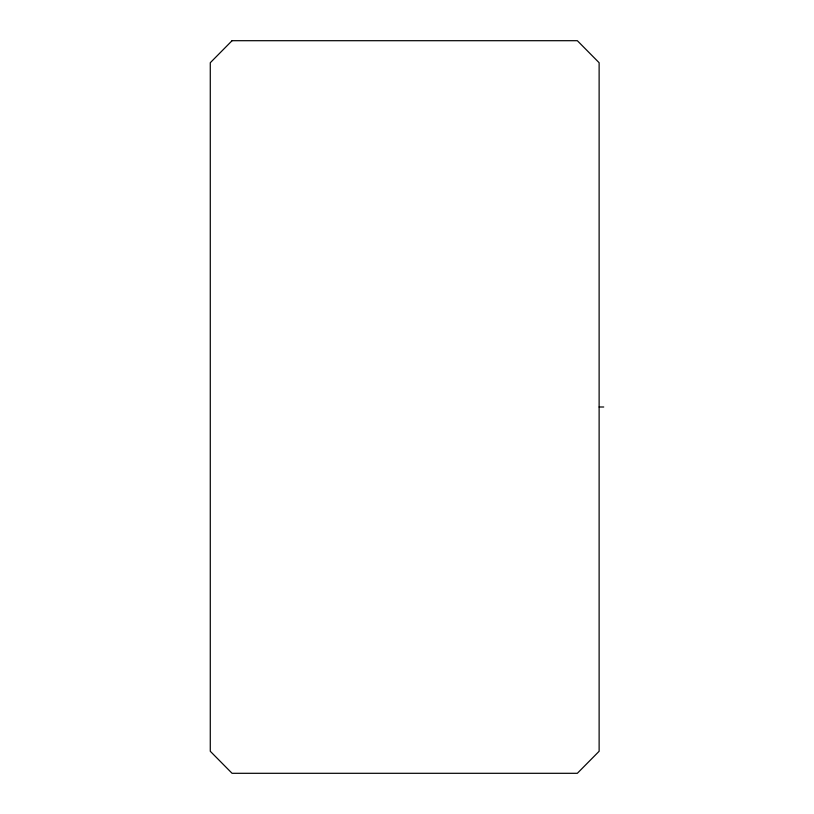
<?xml version="1.0" encoding="UTF-8"?>
<svg xmlns="http://www.w3.org/2000/svg" width="814" height="814" viewBox="0 0 814 814"><rect width="100%" height="100%" fill="white"/><g stroke="black" fill="none" stroke-linecap="round" stroke-linejoin="round"><path stroke-width="1.22" d="M599.124 407L603.723 407M232.061 40.7L210.277 62.729L210.277 751.271L232.061 773.3L577.34 773.3L599.124 751.271L599.124 62.729L577.34 40.7L232.061 40.7"/></g></svg>
